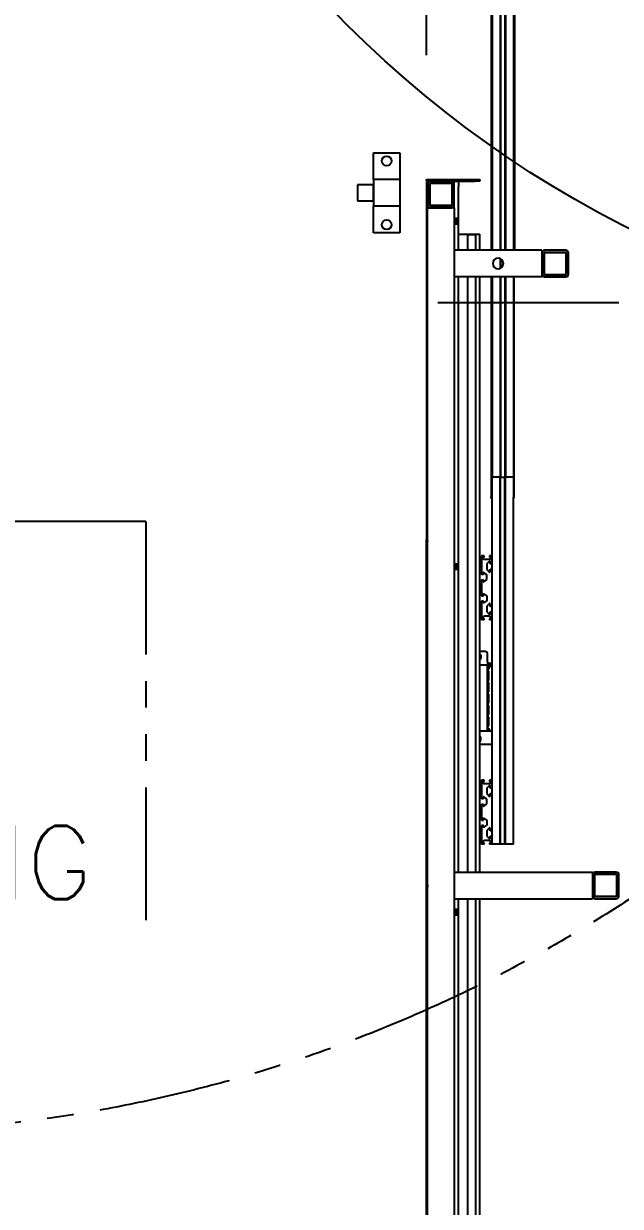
# Model space of a CAD drawing. Header units: millimetres. Extents: x 10462777 to 22643323, y 453826 to 1389191.
# Drawn here: x 11289050 to 11290172, y 580603 to 582828 of the extents above; entities that cross this region are included whole.
import ezdxf
from ezdxf.enums import TextEntityAlignment as Align

# ---------------------------------------------------------------- set-up
doc = ezdxf.new("R2010")
doc.units = ezdxf.units.MM
doc.header["$LTSCALE"] = 200
doc.header["$MEASUREMENT"] = 0
doc.header["$PDMODE"] = 35
doc.header["$PDSIZE"] = -5
doc.linetypes.add('CENTER', pattern=[2, 1.25, -0.25, 0.25, -0.25])
doc.linetypes.add('PHANTOM', pattern=[2.5, 1.25, -0.25, 0.25, -0.25, 0.25, -0.25])
doc.layers.get('0').update_dxf_attribs({"linetype": 'CONTINUOUS'})
doc.layers.get('DEFPOINTS').update_dxf_attribs({"linetype": 'CONTINUOUS'})
for name, color, linetype in [('1', 1, 'CENTER'), ('11', 6, 'PHANTOM'), ('TEXT', 7, 'CONTINUOUS')]:
    doc.layers.add(name, color=color, linetype=linetype)
doc.layers.add('LAYOUT', color=8, linetype='CONTINUOUS', lineweight=25)
doc.styles.get("Standard").update_dxf_attribs({"font": 'SYMBOL'})
doc.styles.add('새굴림', font='txt.shx ', dxfattribs={"height": 5, "bigfont": ' whgtxt.shx'})
doc.dimstyles.new('DS ROBOTEC', dxfattribs={"dimscale": 0, "dimtxt": 2.5, "dimasz": 2.5, "dimexe": 0.3, "dimexo": 0.3, "dimgap": 0.5, "dimtad": 1, "dimzin": 9, "dimdsep": 46, "dimtxsty": 'Standard', "dimblk": 'OPEN', "dimcen": 0, "dimclrd": 4, "dimclre": 4, "dimclrt": 110, "dimazin": 2, "dimtm": 1.5, "dimtfac": 1, "dimtmove": 0, "dimatfit": 3, "dimldrblk": 'OPEN', "dimfxl": 1, "dimtfill": 1, "dimtolj": 1, "dimlwd": -1, "dimlwe": -1, "dimarcsym": 0})

# ---------------------------------------------------------------- blocks, each defined once
blk = doc.blocks.new('r710ic')
at = {"layer": 'LAYOUT', "color": 3}
blk.add_circle((272041.4, 104232.6), 2050.1, dxfattribs=at)
blk = doc.blocks.new('A$C7DA30AB0')
at = {"layer": 'LAYOUT', "color": 6, "linetype": 'PHANTOM'}
blk.add_circle((3030.4, 3026, 0), 2693, dxfattribs=at)
blk = doc.blocks.new('_OPEN')
at = {"color": 0, "linetype": 'ByBlock'}
for p, q in [((-1, 0.167), (0, 0)), ((0, 0), (-1, -0.167)), ((0, 0), (-1, 0))]:
    blk.add_line(p, q, dxfattribs=at)
blk = doc.blocks.new('*D297')
at = {"color": 4, "linetype": 'ByBlock', "ltscale": 10, "transparency": 16777216}
for p, q in [((11289195.6, 584461.5), (11289195.6, 584001.4)), ((11289807.9, 582768.3), (11289807.9, 584043.4)), ((11289632.9, 584022.4), (11289370.6, 584022.4))]:
    blk.add_line(p, q, dxfattribs=at)
at = {"layer": 'DEFPOINTS', "color": 0, "ltscale": 10, "transparency": 16777216}
for p in [(11289195.6, 584482.5, 0), (11289195.6, 584022.4), (11289807.9, 582747.3)]:
    blk.add_point(p, dxfattribs=at)
at = {"color": 4, "ltscale": 10, "transparency": 16777216, "xscale": 175, "yscale": 175, "zscale": 175, "rotation": 180}
blk.add_blockref('_OPEN', (11289195.6, 584022.4), dxfattribs=at)
at = {"color": 4, "ltscale": 10, "transparency": 16777216, "xscale": 175, "yscale": 175, "zscale": 175}
blk.add_blockref('_OPEN', (11289807.9, 584022.4), dxfattribs=at)
at = {"color": 110, "ltscale": 10, "transparency": 16777216, "insert": (11289501.7, 584181.7), "char_height": 175, "attachment_point": 5, "bg_fill": 3, "box_fill_scale": 1.25, "bg_fill_color": 256, "bg_fill_true_color": 13158600, "bg_fill_transparency": 0}
blk.add_mtext('\\A1;612', dxfattribs=at)

msp = doc.modelspace()

# ---------------------------------------------------------------- linework, layer by layer
at = {"ltscale": 10}
msp.add_line((11290169.39408, 582302.19421), (11289829.39408, 582302.19421), dxfattribs=at)
at = {"color": 6, "linetype": 'PHANTOM'}
for q in [(11288279.85385, 581890.97772, 0), (11289279.85385, 581090.97772, 0)]:
    msp.add_line((11289279.85385, 581890.97772, 0), q, dxfattribs=at)
at = {"layer": '1', "color": 252, "linetype": 'Continuous'}
for p, q in [((11289929.35554, 583531.42536, 0), (11289929.35554, 582401.41275, 0)), ((11289972.85616, 582401.42076, 0), (11289972.85616, 583533.68772, 0)), ((11289973.86018, 582401.42076, 0), (11289973.86018, 583533.68772, 0)), ((11289931.35557, 583494.42484, 0), (11289931.35557, 582401.41056, 0)), ((11289946.25578, 583494.42484, 0), (11289946.25578, 582401.41056, 0)), ((11289947.2558, 583494.42484, 0), (11289947.2558, 582401.41056, 0)), ((11289955.45591, 583494.42484, 0), (11289955.45591, 582401.41056, 0)), ((11289956.45593, 583494.42484, 0), (11289956.45593, 582401.41056, 0)), ((11289971.35614, 583494.42484, 0), (11289971.35614, 582401.41056, 0)), ((11289707.8524, 582584.41191, 0), (11289757.85311, 582584.41191, 0)), ((11289707.8524, 582534.40964, 0), (11289707.8524, 582584.41191, 0)), ((11289757.85311, 582584.41191, 0), (11289757.85311, 582534.40964, 0)), ((11289707.8524, 582534.4112, 0), (11289707.8524, 582484.41049, 0)), ((11289757.85311, 582534.4112, 0), (11289707.8524, 582534.4112, 0)), ((11289757.85311, 582534.4112, 0), (11289757.85311, 582484.41049, 0)), ((11289807.85382, 582531.41116, 0), (11289807.85382, 582534.4112, 0)), ((11289807.85382, 582534.4112, 0), (11289817.85396, 582534.4112, 0)), ((11289807.85382, 582531.41116, 0), (11289817.85396, 582531.41116, 0)), ((11289807.85382, 582529.41113, 0), (11289809.85385, 582529.41113, 0)), ((11289807.85382, 582529.41113, 0), (11289807.85382, 582527.4111, 0)), ((11289807.85382, 582527.4111, 0), (11289807.85382, 581857.40158, 0)), ((11289809.85385, 582529.41113, 0), (11289809.85385, 582527.4111, 0)), ((11289809.85385, 581857.40158, 0), (11289809.85385, 582527.4111, 0)), ((11289809.85385, 582526.41109, 0), (11289809.85385, 582486.41052, 0)), ((11289813.8539, 582526.41109, 0), (11289813.8539, 582486.41052, 0)), ((11289854.85449, 582531.41116, 0), (11289814.85392, 582531.41116, 0)), ((11289854.85449, 582527.4111, 0), (11289814.85392, 582527.4111, 0)), ((11289815.85393, 582527.4111, 0), (11289853.85447, 582527.4111, 0)), ((11289817.85396, 582534.4112, 0), (11289897.8551, 582534.4112, 0)), ((11289817.85396, 582531.41116, 0), (11289897.8551, 582531.41116, 0)), ((11289855.8545, 582486.41052, 0), (11289855.8545, 582526.41109, 0)), ((11289859.85456, 582526.41123, 0), (11289859.85456, 582531.41116, 0)), ((11289859.85456, 582486.41052, 0), (11289859.85456, 582526.41109, 0)), ((11289867.85467, 582531.41116, 0), (11289867.85467, 582521.41102, 0)), ((11289897.8551, 582534.4112, 0), (11289907.85524, 582534.4112, 0)), ((11289907.85524, 582531.41116, 0), (11289897.8551, 582531.41116, 0)), ((11289907.85524, 582534.4112, 0), (11289907.85524, 582531.41116, 0)), ((11289677.85197, 582524.41106, 0), (11289677.85197, 582494.41063, 0)), ((11289677.85197, 582524.41106, 0), (11289677.85197, 582494.41063, 0)), ((11289707.8524, 582524.41106, 0), (11289677.85197, 582524.41106, 0)), ((11289707.8524, 582494.41063, 0), (11289707.8524, 582524.41106, 0)), ((11289813.8539, 582487.41053, 0), (11289813.8539, 582525.41107, 0)), ((11289855.8545, 582525.41107, 0), (11289855.8545, 582487.41053, 0)), ((11289867.85467, 582461.66017, 0), (11289867.85467, 582521.41102, 0)), ((11289677.85197, 582494.41063, 0), (11289707.8524, 582494.41063, 0)), ((11289707.8524, 582434.40978, 0), (11289707.8524, 582484.41205, 0)), ((11289757.85311, 582484.41049, 0), (11289707.8524, 582484.41049, 0)), ((11289757.85311, 582484.41205, 0), (11289757.85311, 582434.40978, 0)), ((11289809.85385, 582481.41045, 0), (11289814.85392, 582481.41045, 0)), ((11289814.85392, 582485.41051, 0), (11289854.85449, 582485.41051, 0)), ((11289854.85449, 582481.41045, 0), (11289814.85392, 582481.41045, 0)), ((11289814.85392, 582481.41045, 0), (11289854.85449, 582481.41045, 0)), ((11289853.85447, 582485.41051, 0), (11289815.85393, 582485.41051, 0)), ((11289859.85456, 582481.41045, 0), (11289854.85449, 582481.41045, 0)), ((11289859.85456, 582481.41062, 0), (11289859.85456, 582486.41102, 0)), ((11289859.85456, 582481.41045, 0), (11289859.85456, 582396.38268, 0)), ((11289859.85456, 582461.66017, 0), (11289867.85467, 582461.66017, 0)), ((11289863.49461, 582461.66017, 0), (11289863.49461, 582451.16002, 0)), ((11289867.85467, 582451.16006, 0), (11289867.85467, 582461.66012, 0)), ((11289859.85456, 582451.16002, 0), (11289867.85467, 582451.16002, 0)), ((11289867.85467, 582401.40821, 0), (11289867.85467, 582451.16002, 0)), ((11289757.85311, 582434.40978, 0), (11289707.8524, 582434.40978, 0)), ((11290024.8569, 582401.40931, 0), (11289859.85456, 582401.40931, 0)), ((11289859.85456, 582401.40931, 0), (11289859.85456, 582396.40924, 0)), ((11289859.85456, 582396.40924, 0), (11289859.85456, 582356.40867, 0)), ((11290024.8569, 582401.40931, 0), (11290024.8569, 582396.40924, 0)), ((11290024.8569, 582396.40924, 0), (11290024.8569, 582356.40867, 0)), ((11290024.8569, 582396.40924, 0), (11290024.8569, 582356.40867, 0)), ((11290028.85696, 582396.40924, 0), (11290028.85696, 582356.40867, 0)), ((11290028.85696, 582357.40869, 0), (11290028.85696, 582395.40923, 0)), ((11290069.85754, 582401.40931, 0), (11290029.85697, 582401.40931, 0)), ((11290069.85754, 582397.40926, 0), (11290029.85697, 582397.40926, 0)), ((11290030.85699, 582397.40926, 0), (11290068.85753, 582397.40926, 0)), ((11290070.85755, 582356.40867, 0), (11290070.85755, 582396.40924, 0)), ((11290070.85755, 582395.40923, 0), (11290070.85755, 582357.40869, 0)), ((11290074.85761, 582356.40867, 0), (11290074.85761, 582396.40924, 0)), ((11289946.25578, 582385.64034, 0), (11289946.25578, 582367.21008, 0)), ((11289947.2558, 582385.14158, 0), (11289947.2558, 582367.70883, 0)), ((11289859.85456, 582356.40867, 0), (11289859.85456, 582351.4086, 0)), ((11289859.85456, 582356.37899, 0), (11289859.85456, 581226.35434, 0)), ((11290024.8569, 582351.4086, 0), (11289859.85456, 582351.4086, 0)), ((11289867.85467, 581811.65093, 0), (11289867.85467, 582351.40659, 0)), ((11289929.35554, 582351.4252, 0), (11289929.35554, 581937.40272, 0)), ((11289931.35557, 582351.4161, 0), (11289931.35557, 581974.40325, 0)), ((11289946.25578, 582351.4161, 0), (11289946.25578, 581974.40325, 0)), ((11289947.2558, 582351.4161, 0), (11289947.2558, 581974.40325, 0)), ((11289955.45591, 582351.4161, 0), (11289955.45591, 581974.40325, 0)), ((11289956.45593, 582351.4161, 0), (11289956.45593, 581974.40325, 0)), ((11289971.35614, 582351.40661, 0), (11289971.35614, 581936.66503, 0)), ((11289972.36015, 582351.40661, 0), (11289972.36015, 581936.66503, 0)), ((11290024.8569, 582356.40867, 0), (11290024.8569, 582351.4086, 0)), ((11290029.85697, 582355.40866, 0), (11290069.85754, 582355.40866, 0)), ((11290029.85697, 582351.4086, 0), (11290069.85754, 582351.4086, 0)), ((11290068.85753, 582355.40866, 0), (11290030.85699, 582355.40866, 0)), ((11289931.35557, 581284.39345, 0), (11289931.35557, 581974.40668, 0)), ((11289935.85564, 581974.40325, 0), (11289931.35557, 581974.40325, 0)), ((11289946.25578, 581974.40325, 0), (11289935.85564, 581974.40325, 0)), ((11289946.25578, 581284.39345, 0), (11289946.25578, 581974.40668, 0)), ((11289946.25578, 581974.40325, 0), (11289947.2558, 581974.40325, 0)), ((11289947.2558, 581284.39345, 0), (11289947.2558, 581974.40668, 0)), ((11289947.25582, 581974.40325, 0), (11289955.4559, 581974.40325, 0)), ((11289955.45591, 581284.39345, 0), (11289955.45591, 581974.40668, 0)), ((11289955.45591, 581974.40325, 0), (11289956.45593, 581974.40325, 0)), ((11289956.45593, 581284.39345, 0), (11289956.45593, 581974.40668, 0)), ((11289966.85608, 581974.40325, 0), (11289956.45593, 581974.40325, 0)), ((11289971.35614, 581974.40325, 0), (11289966.85608, 581974.40325, 0)), ((11289929.35554, 581934.40268, 0), (11289929.35554, 581937.40272, 0)), ((11289931.35557, 581934.40268, 0), (11289929.35554, 581934.40268, 0)), ((11289971.35614, 581935.92735, 0), (11289971.35614, 581936.66519, 0)), ((11289972.36015, 581936.66503, 0), (11289971.35614, 581936.66503, 0)), ((11289971.35614, 581284.39345, 0), (11289971.35614, 581935.93833, 0)), ((11289971.85615, 581935.92735, 0), (11289971.85615, 581936.66519, 0)), ((11289971.86015, 581936.66503, 0), (11289971.86015, 581935.92735, 0)), ((11289972.36015, 581936.66503, 0), (11289972.36015, 581935.92735, 0)), ((11289807.85382, 581855.40156, 0), (11289807.85382, 581857.40158, 0)), ((11289809.85385, 581855.40156, 0), (11289807.85382, 581855.40156, 0)), ((11289809.85385, 581855.40156, 0), (11289807.85382, 581855.40156, 0)), ((11289807.85382, 581853.40153, 0), (11289807.85382, 581855.40156, 0)), ((11289807.85382, 581207.39235, 0), (11289807.85382, 581853.40153, 0)), ((11289809.85385, 581855.40156, 0), (11289809.85385, 581857.40158, 0)), ((11289809.85385, 581855.40156, 0), (11289809.85385, 581853.40153, 0)), ((11289809.85385, 581207.39235, 0), (11289809.85385, 581853.40153, 0)), ((11289911.35529, 581826.40114, 0), (11289911.35529, 581791.40065, 0)), ((11289916.35536, 581826.40114, 0), (11289911.35529, 581826.40114, 0)), ((11289914.56352, 581821.18265, 0), (11289913.6678, 581823.19803, 0)), ((11289914.12471, 581823.90111, 0), (11289916.35536, 581823.90111, 0)), ((11289916.35536, 581823.90111, 0), (11289916.35536, 581826.40114, 0)), ((11289925.40587, 581819.40105, 0), (11289917.30499, 581819.40105, 0)), ((11289926.49504, 581816.74751, 0), (11289922.19267, 581812.27189, 0)), ((11289931.35557, 581826.40114, 0), (11289926.3555, 581826.40114, 0)), ((11289926.3555, 581826.40114, 0), (11289926.3555, 581823.90111, 0)), ((11289926.3555, 581823.90111, 0), (11289928.58615, 581823.90111, 0)), ((11289927.35552, 581811.40093, 0), (11289927.35552, 581816.401, 0)), ((11289929.04306, 581823.19803, 0), (11289928.14734, 581821.18265, 0)), ((11289931.35557, 581811.40093, 0), (11289931.35557, 581826.40114, 0)), ((11289859.85456, 581811.65093, 0), (11289867.85467, 581811.65093, 0)), ((11289859.85456, 581801.15079, 0), (11289867.85467, 581801.15079, 0)), ((11289863.49461, 581811.65093, 0), (11289863.49461, 581801.15079, 0)), ((11289867.85467, 581801.15083, 0), (11289867.85467, 581811.65089, 0)), ((11289867.85467, 581231.39815, 0), (11289867.85467, 581801.15079, 0)), ((11289914.85534, 581794.50591, 0), (11289914.85534, 581791.40065, 0)), ((11289919.9277, 581792.27925, 0), (11289915.6174, 581794.93174, 0)), ((11289921.35543, 581810.19282, 0), (11289921.35543, 581802.60891, 0)), ((11289922.19267, 581800.52983, 0), (11289926.49504, 581796.05421, 0)), ((11289931.35557, 581811.40093, 0), (11289927.35552, 581811.40093, 0)), ((11289927.35552, 581796.40072, 0), (11289927.35552, 581801.40079, 0)), ((11289927.35552, 581801.40079, 0), (11289931.35557, 581801.40079, 0)), ((11289931.35557, 581731.3998, 0), (11289931.35557, 581801.40079, 0)), ((11289914.85534, 581791.40065, 0), (11289911.35529, 581791.40065, 0)), ((11289911.35529, 581781.40051, 0), (11289911.35529, 581751.40008, 0)), ((11289911.35529, 581781.40051, 0), (11289914.85534, 581781.40051, 0)), ((11289914.85534, 581781.40051, 0), (11289914.85534, 581778.29524, 0)), ((11289915.6174, 581777.86941, 0), (11289919.9277, 581780.5219, 0)), ((11289921.35543, 581783.07691, 0), (11289921.35543, 581789.72424, 0)), ((11289911.35529, 581751.40008, 0), (11289914.85534, 581751.40008, 0)), ((11289914.85534, 581751.40008, 0), (11289914.85534, 581754.50534, 0)), ((11289915.6174, 581754.93118, 0), (11289919.9277, 581752.27868, 0)), ((11289921.35543, 581749.72367, 0), (11289921.35543, 581743.07635, 0)), ((11289911.35529, 581741.39994, 0), (11289911.35529, 581706.39944, 0)), ((11289914.85534, 581741.39994, 0), (11289911.35529, 581741.39994, 0)), ((11289914.85534, 581738.29468, 0), (11289914.85534, 581741.39994, 0)), ((11289919.9277, 581740.52134, 0), (11289915.6174, 581737.86884, 0)), ((11289921.35543, 581730.19168, 0), (11289921.35543, 581722.60777, 0)), ((11289926.49504, 581736.74638, 0), (11289922.19267, 581732.27075, 0)), ((11289927.35552, 581731.3998, 0), (11289927.35552, 581736.39987, 0)), ((11289931.35557, 581731.3998, 0), (11289927.35552, 581731.3998, 0)), ((11289916.35536, 581706.39944, 0), (11289911.35529, 581706.39944, 0)), ((11289913.6678, 581709.60255, 0), (11289914.56352, 581711.61793, 0)), ((11289916.35536, 581708.89948, 0), (11289914.12471, 581708.89948, 0)), ((11289916.35536, 581706.39944, 0), (11289916.35536, 581708.89948, 0)), ((11289917.30499, 581713.39954, 0), (11289925.40587, 581713.39954, 0)), ((11289922.19267, 581720.52869, 0), (11289926.49504, 581716.05307, 0)), ((11289926.3555, 581708.89948, 0), (11289926.3555, 581706.39944, 0)), ((11289928.58615, 581708.89948, 0), (11289926.3555, 581708.89948, 0)), ((11289931.35557, 581706.39944, 0), (11289926.3555, 581706.39944, 0)), ((11289927.35552, 581716.39958, 0), (11289927.35552, 581721.39965, 0)), ((11289927.35552, 581721.39965, 0), (11289931.35557, 581721.39965, 0)), ((11289928.14734, 581711.61793, 0), (11289929.04306, 581709.60255, 0)), ((11289931.35557, 581706.39944, 0), (11289931.35557, 581721.39965, 0)), ((11289911.35529, 581404.39515, 0), (11289911.35529, 581369.39465, 0)), ((11289916.35536, 581404.39515, 0), (11289911.35529, 581404.39515, 0)), ((11289914.56352, 581399.17666, 0), (11289913.6678, 581401.19204, 0)), ((11289914.12471, 581401.89511, 0), (11289916.35536, 581401.89511, 0)), ((11289916.35536, 581401.89511, 0), (11289916.35536, 581404.39515, 0)), ((11289925.40587, 581397.39505, 0), (11289917.30499, 581397.39505, 0)), ((11289926.49504, 581394.74152, 0), (11289922.19267, 581390.2659, 0)), ((11289931.35557, 581404.39515, 0), (11289926.3555, 581404.39515, 0)), ((11289926.3555, 581404.39515, 0), (11289926.3555, 581401.89511, 0)), ((11289926.3555, 581401.89511, 0), (11289928.58615, 581401.89511, 0)), ((11289927.35552, 581389.39494, 0), (11289927.35552, 581394.39501, 0)), ((11289929.04306, 581401.19204, 0), (11289928.14734, 581399.17666, 0)), ((11289931.35557, 581389.39494, 0), (11289931.35557, 581404.39515, 0)), ((11289914.85534, 581369.39465, 0), (11289911.35529, 581369.39465, 0)), ((11289914.85534, 581372.49991, 0), (11289914.85534, 581369.39465, 0)), ((11289919.9277, 581370.27325, 0), (11289915.6174, 581372.92575, 0)), ((11289921.35543, 581388.18682, 0), (11289921.35543, 581380.60291, 0)), ((11289922.19267, 581378.52384, 0), (11289926.49504, 581374.04821, 0)), ((11289931.35557, 581389.39494, 0), (11289927.35552, 581389.39494, 0)), ((11289927.35552, 581374.39472, 0), (11289927.35552, 581379.3948, 0)), ((11289927.35552, 581379.3948, 0), (11289931.35557, 581379.3948, 0)), ((11289931.35557, 581309.3938, 0), (11289931.35557, 581379.3948, 0)), ((11289911.35529, 581359.39451, 0), (11289911.35529, 581329.39408, 0)), ((11289911.35529, 581359.39451, 0), (11289914.85534, 581359.39451, 0)), ((11289914.85534, 581359.39451, 0), (11289914.85534, 581356.28925, 0)), ((11289915.6174, 581355.86341, 0), (11289919.9277, 581358.51591, 0)), ((11289921.35543, 581361.07092, 0), (11289921.35543, 581367.71824, 0)), ((11289911.35529, 581329.39408, 0), (11289914.85534, 581329.39408, 0)), ((11289914.85534, 581329.39408, 0), (11289914.85534, 581332.49935, 0)), ((11289915.6174, 581332.92518, 0), (11289919.9277, 581330.27269, 0)), ((11289921.35543, 581327.71768, 0), (11289921.35543, 581321.07035, 0)), ((11289911.35529, 581319.39394, 0), (11289911.35529, 581284.39345, 0)), ((11289914.85534, 581319.39394, 0), (11289911.35529, 581319.39394, 0)), ((11289914.85534, 581316.28868, 0), (11289914.85534, 581319.39394, 0)), ((11289919.9277, 581318.51534, 0), (11289915.6174, 581315.86285, 0)), ((11289921.35543, 581308.18568, 0), (11289921.35543, 581300.60178, 0)), ((11289926.49504, 581314.74038, 0), (11289922.19267, 581310.26476, 0)), ((11289927.35552, 581309.3938, 0), (11289927.35552, 581314.39387, 0)), ((11289931.35557, 581309.3938, 0), (11289927.35552, 581309.3938, 0)), ((11289916.35536, 581284.39345, 0), (11289911.35529, 581284.39345, 0)), ((11289913.6678, 581287.59656, 0), (11289914.56352, 581289.61194, 0)), ((11289916.35536, 581286.89348, 0), (11289914.12471, 581286.89348, 0)), ((11289916.35536, 581284.39345, 0), (11289916.35536, 581286.89348, 0)), ((11289917.30499, 581291.39354, 0), (11289925.40587, 581291.39354, 0)), ((11289922.19267, 581298.5227, 0), (11289926.49504, 581294.04708, 0)), ((11289926.3555, 581286.89348, 0), (11289926.3555, 581284.39345, 0)), ((11289928.58615, 581286.89348, 0), (11289926.3555, 581286.89348, 0)), ((11289931.35557, 581284.39345, 0), (11289926.3555, 581284.39345, 0)), ((11289927.35552, 581294.39359, 0), (11289927.35552, 581299.39366, 0)), ((11289927.35552, 581299.39366, 0), (11289931.35557, 581299.39366, 0)), ((11289928.14734, 581289.61194, 0), (11289929.04306, 581287.59656, 0)), ((11289931.35557, 581284.39345, 0), (11289931.35557, 581299.39366, 0)), ((11289946.25578, 581284.39345, 0), (11289931.35557, 581284.39345, 0)), ((11289947.2558, 581284.39345, 0), (11289946.25578, 581284.39345, 0)), ((11289955.45589, 581284.39345, 0), (11289947.25582, 581284.39345, 0)), ((11289956.45593, 581284.39345, 0), (11289955.45591, 581284.39345, 0)), ((11289971.35614, 581284.39345, 0), (11289956.45593, 581284.39345, 0)), ((11289859.85456, 581231.39269, 0), (11290119.85825, 581231.39269, 0)), ((11289859.85456, 581231.39269, 0), (11289859.85456, 581226.39262, 0)), ((11289859.85456, 581226.39262, 0), (11289859.85456, 581186.39205, 0)), ((11290119.85825, 581231.39269, 0), (11290119.85825, 581226.39262, 0)), ((11290119.85825, 581226.39262, 0), (11290119.85825, 581186.39205, 0)), ((11290119.85825, 581226.39262, 0), (11290119.85825, 581186.39205, 0)), ((11290123.85831, 581226.39262, 0), (11290123.85831, 581186.39205, 0)), ((11290123.85831, 581187.39207, 0), (11290123.85831, 581225.39261, 0)), ((11290164.85889, 581231.39269, 0), (11290124.85832, 581231.39269, 0)), ((11290164.85889, 581227.39264, 0), (11290124.85832, 581227.39264, 0)), ((11290125.85834, 581227.39264, 0), (11290163.85888, 581227.39264, 0)), ((11290165.8589, 581186.39205, 0), (11290165.8589, 581226.39262, 0)), ((11290165.8589, 581225.39261, 0), (11290165.8589, 581187.39207, 0)), ((11290169.85896, 581186.39205, 0), (11290169.85896, 581226.39262, 0)), ((11289807.85382, 581205.39232, 0), (11289807.85382, 581207.39235, 0)), ((11289809.85385, 581205.39232, 0), (11289807.85382, 581205.39232, 0)), ((11289809.85385, 581205.39232, 0), (11289807.85382, 581205.39232, 0)), ((11289807.85382, 581203.39229, 0), (11289807.85382, 581205.39232, 0)), ((11289807.85382, 580557.38312, 0), (11289807.85382, 581203.39229, 0)), ((11289809.85385, 581207.39235, 0), (11289809.85385, 581205.39232, 0)), ((11289809.85385, 581205.39232, 0), (11289809.85385, 581203.39229, 0)), ((11289809.85385, 580557.38312, 0), (11289809.85385, 581203.39229, 0)), ((11289859.85456, 581186.43034, 0), (11289859.85456, 579931.37423, 0)), ((11289859.85456, 581186.39205, 0), (11289859.85456, 581181.39198, 0)), ((11289859.85456, 581181.39198, 0), (11290119.85825, 581181.39198, 0)), ((11289867.85467, 581161.6417, 0), (11289867.85467, 581181.39654, 0)), ((11290119.85825, 581186.39205, 0), (11290119.85825, 581181.39198, 0)), ((11290124.85832, 581185.39204, 0), (11290164.85889, 581185.39204, 0)), ((11290124.85832, 581181.39198, 0), (11290164.85889, 581181.39198, 0)), ((11290163.85888, 581185.39204, 0), (11290125.85834, 581185.39204, 0)), ((11289859.85456, 581161.6417, 0), (11289867.85467, 581161.6417, 0)), ((11289859.85456, 581151.14155, 0), (11289867.85467, 581151.14155, 0)), ((11289863.49461, 581161.6417, 0), (11289863.49461, 581151.14155, 0)), ((11289867.85467, 581151.1416, 0), (11289867.85467, 581161.64166, 0)), ((11289867.85467, 580511.63247, 0), (11289867.85467, 581151.14155, 0))]:
    msp.add_line(p, q, dxfattribs=at)
at = {"layer": '1', "color": 163, "linetype": 'Continuous'}
for p, q in [((11289919.3554, 581646.39859, 0), (11289907.85474, 581646.39859, 0)), ((11289909.85527, 581638.39847, 0), (11289909.85527, 581634.39842, 0)), ((11289922.35544, 581627.39832, 0), (11289922.35544, 581643.39854, 0)), ((11289907.85497, 581621.39823, 0), (11289922.35544, 581621.39823, 0)), ((11289922.35544, 581627.39832, 0), (11289922.35544, 581621.39823, 0)), ((11289922.35544, 581624.39827, 0), (11289925.35549, 581624.39827, 0)), ((11289922.35544, 581621.39823, 0), (11289925.35549, 581621.39823, 0)), ((11289922.35544, 581620.89823, 0), (11289925.35549, 581620.89823, 0)), ((11289922.35544, 581617.89818, 0), (11289922.35544, 581620.89823, 0)), ((11289922.35544, 581497.89648, 0), (11289922.35544, 581617.89818, 0)), ((11289923.41106, 581617.89818, 0), (11289922.35544, 581617.89818, 0)), ((11289925.01133, 581617.89818, 0), (11289923.41106, 581617.89818, 0)), ((11289923.41106, 581613.39812, 0), (11289923.41106, 581617.89818, 0)), ((11289925.01136, 581617.89818, 0), (11289925.01136, 581613.39812, 0)), ((11289928.35553, 581617.89818, 0), (11289925.01136, 581617.89818, 0)), ((11289925.35549, 581624.39827, 0), (11289928.35553, 581624.39827, 0)), ((11289925.35549, 581624.39827, 0), (11289925.35549, 581621.39823, 0)), ((11289925.35549, 581621.39823, 0), (11289928.35553, 581621.39823, 0)), ((11289925.35549, 581617.89818, 0), (11289925.35549, 581620.89823, 0)), ((11289928.35553, 581624.39827, 0), (11289931.35573, 581624.39827, 0)), ((11289928.35553, 581623.34266, 0), (11289928.35553, 581624.39827, 0)), ((11289931.35553, 581623.34266, 0), (11289928.35553, 581623.34266, 0)), ((11289928.35553, 581621.74239, 0), (11289928.35553, 581623.34266, 0)), ((11289928.35553, 581621.74236, 0), (11289931.35553, 581621.74236, 0)), ((11289928.35553, 581618.39819, 0), (11289928.35553, 581621.74236, 0)), ((11289928.35553, 581618.39819, 0), (11289928.35553, 581617.89818, 0)), ((11289925.01136, 581613.39812, 0), (11289923.41106, 581613.39812, 0)), ((11289923.41106, 581609.39806, 0), (11289923.41106, 581591.99781, 0)), ((11289925.01136, 581609.39806, 0), (11289923.41106, 581609.39806, 0)), ((11289923.41106, 581591.99781, 0), (11289925.01136, 581591.99781, 0)), ((11289925.01136, 581591.99781, 0), (11289925.01136, 581609.39806, 0)), ((11289923.41106, 581587.99776, 0), (11289923.41106, 581570.59751, 0)), ((11289925.01136, 581587.99776, 0), (11289923.41106, 581587.99776, 0)), ((11289923.41106, 581570.59751, 0), (11289925.01136, 581570.59751, 0)), ((11289925.01136, 581570.59751, 0), (11289925.01136, 581587.99776, 0)), ((11289923.41106, 581566.59745, 0), (11289923.41106, 581549.19721, 0)), ((11289925.01136, 581566.59745, 0), (11289923.41106, 581566.59745, 0)), ((11289923.41106, 581549.19721, 0), (11289925.01136, 581549.19721, 0)), ((11289925.01136, 581549.19721, 0), (11289925.01136, 581566.59745, 0)), ((11289923.41106, 581545.19715, 0), (11289923.41106, 581527.7969, 0)), ((11289925.01136, 581545.19715, 0), (11289923.41106, 581545.19715, 0)), ((11289923.41106, 581527.7969, 0), (11289925.01136, 581527.7969, 0)), ((11289925.01136, 581527.7969, 0), (11289925.01136, 581545.19715, 0)), ((11289923.41106, 581523.79685, 0), (11289923.41106, 581506.3966, 0)), ((11289925.01136, 581523.79685, 0), (11289923.41106, 581523.79685, 0)), ((11289923.41106, 581506.3966, 0), (11289925.01136, 581506.3966, 0)), ((11289923.41106, 581497.89648, 0), (11289923.41106, 581502.39654, 0)), ((11289923.41106, 581502.39654, 0), (11289925.01136, 581502.39654, 0)), ((11289925.01136, 581506.3966, 0), (11289925.01136, 581523.79685, 0)), ((11289925.01136, 581502.39654, 0), (11289925.01136, 581497.89648, 0)), ((11289907.85661, 581497.39647, 0), (11289931.35551, 581497.39647, 0)), ((11289909.85527, 581480.39623, 0), (11289909.85527, 581484.39629, 0)), ((11289922.35544, 581497.89648, 0), (11289923.41106, 581497.89648, 0)), ((11289925.01133, 581497.89648, 0), (11289923.41106, 581497.89648, 0)), ((11289925.01136, 581497.89648, 0), (11289928.35553, 581497.89648, 0)), ((11289928.35553, 581497.89648, 0), (11289931.35607, 581497.89648, 0)), ((11289907.8563, 581472.39612, 0), (11289931.35545, 581472.39612, 0))]:
    msp.add_line(p, q, dxfattribs=at)
at = {"layer": '1', "color": 252, "linetype": 'Continuous'}
for centre in [(11289732.85275, 582569.4117, 0), (11289732.85275, 582449.40999, 0)]:
    msp.add_circle(centre, 9.00013, dxfattribs=at)
at = {"layer": '1', "color": 252, "linetype": 'Continuous', "extrusion": (0, 0, -1)}
msp.add_circle((-11289942.35573, 582376.40896, 0), 10.00014, dxfattribs=at)
at = {"layer": '1', "color": 252, "linetype": 'Continuous'}
for centre, radius, start, end in [((11289814.85392, 582526.41109, 0), 5.00007, 90, 180), ((11289814.85392, 582526.41109, 0), 1.00001, 90, 180), ((11289815.85393, 582525.41107, 0), 2.00003, 90, 180), ((11289853.85447, 582525.41107, 0), 2.00003, 0, 90), ((11289854.85449, 582526.41109, 0), 5.00007, 0, 90), ((11289854.85449, 582526.41109, 0), 1.00001, 0, 90), ((11289814.85392, 582486.41052, 0), 5.00007, 180, 270), ((11289815.85393, 582487.41053, 0), 2.00003, 180, 270), ((11289814.85392, 582486.41052, 0), 1.00001, 180, 270), ((11289853.85447, 582487.41053, 0), 2.00003, 270, 0), ((11289854.85449, 582486.41052, 0), 5.00007, 270, 0), ((11289854.85449, 582486.41052, 0), 1.00001, 270, 0), ((11290029.85697, 582396.40924, 0), 5.00007, 90, 180), ((11290029.85697, 582396.40924, 0), 1.00001, 90, 180), ((11290030.85699, 582395.40923, 0), 2.00003, 90, 180), ((11290068.85753, 582395.40923, 0), 2.00003, 0, 90), ((11290069.85754, 582396.40924, 0), 5.00007, 0, 90), ((11290069.85754, 582396.40924, 0), 1.00001, 0, 90), ((11290029.85697, 582356.40867, 0), 5.00007, 180, 270), ((11290030.85699, 582357.40869, 0), 2.00003, 180, 270), ((11290029.85697, 582356.40867, 0), 1.00001, 180, 270), ((11290068.85753, 582357.40869, 0), 2.00003, 270, 0), ((11290069.85754, 582356.40867, 0), 1.00001, 270, 0), ((11290069.85754, 582356.40867, 0), 5.00007, 270, 0), ((11289971.85815, 581935.92735, 0), 0.50201, 180, 0), ((11289971.85815, 581935.92735, 0), 0.002, 180, 0), ((11289926.85551, 581816.401, 0), 0.50001, 0, 136.13073269), ((11289915.35535, 581794.50591, 0), 0.50001, 58.39249774, 180), ((11289918.35539, 581789.72424, 0), 3.00004, 0, 58.39249774), ((11289924.35547, 581810.19282, 0), 3.00004, 136.13073269, 180), ((11289924.35547, 581802.60891, 0), 3.00004, 180, 223.86926731), ((11289926.85551, 581796.40072, 0), 0.50001, 223.86926731, 0), ((11289915.35535, 581778.29524, 0), 0.50001, 180, 301.60750226), ((11289918.35539, 581783.07691, 0), 3.00004, 301.60750226, 0), ((11289924.35547, 581730.19168, 0), 3.00004, 136.13073269, 180), ((11289926.85551, 581736.39987, 0), 0.50001, 0, 136.13073269), ((11289924.35547, 581722.60777, 0), 3.00004, 180, 223.86926731), ((11289926.85551, 581716.39958, 0), 0.50001, 223.86926731, 0), ((11289926.85551, 581394.39501, 0), 0.50001, 0, 136.13073269), ((11289915.35535, 581372.49991, 0), 0.50001, 58.39249774, 180), ((11289918.35539, 581367.71824, 0), 3.00004, 0, 58.39249774), ((11289924.35547, 581388.18682, 0), 3.00004, 136.13073269, 180), ((11289924.35547, 581380.60291, 0), 3.00004, 180, 223.86926731), ((11289926.85551, 581374.39472, 0), 0.50001, 223.86926731, 0), ((11289915.35535, 581356.28925, 0), 0.50001, 180, 301.60750226), ((11289918.35539, 581361.07092, 0), 3.00004, 301.60750226, 0), ((11289924.35547, 581308.18568, 0), 3.00004, 136.13073269, 180), ((11289926.85551, 581314.39387, 0), 0.50001, 0, 136.13073269), ((11289924.35547, 581300.60178, 0), 3.00004, 180, 223.86926731), ((11289926.85551, 581294.39359, 0), 0.50001, 223.86926731, 0), ((11290124.85832, 581226.39262, 0), 5.00007, 90, 180), ((11290124.85832, 581226.39262, 0), 1.00001, 90, 180), ((11290125.85834, 581225.39261, 0), 2.00003, 90, 180), ((11290163.85888, 581225.39261, 0), 2.00003, 0, 90), ((11290164.85889, 581226.39262, 0), 5.00007, 0, 90), ((11290164.85889, 581226.39262, 0), 1.00001, 0, 90), ((11290124.85832, 581186.39205, 0), 5.00007, 180, 270), ((11290125.85834, 581187.39207, 0), 2.00003, 180, 270), ((11290124.85832, 581186.39205, 0), 1.00001, 180, 270), ((11290163.85888, 581187.39207, 0), 2.00003, 270, 0), ((11290164.85889, 581186.39205, 0), 5.00007, 270, 0), ((11290164.85889, 581186.39205, 0), 1.00001, 270, 0)]:
    msp.add_arc(centre, radius, start, end, dxfattribs=at)
at = {"layer": '1', "color": 252, "linetype": 'Continuous', "extrusion": (0, 0, -1)}
for centre, radius, start, end in [((-11289914.12471, 581823.4011, 0), 0.50001, 336.03751092, 90), ((-11289917.30499, 581822.40109, 0), 3.00004, 270, 336.03751092), ((-11289925.40587, 581822.40109, 0), 3.00004, 203.96248908, 270), ((-11289928.58615, 581823.4011, 0), 0.50001, 90, 203.96248908), ((-11289915.35535, 581754.50534, 0), 0.50001, 0, 121.60750226), ((-11289918.35539, 581749.72367, 0), 3.00004, 121.60750226, 180), ((-11289915.35535, 581738.29468, 0), 0.50001, 238.39249774, 0), ((-11289918.35539, 581743.07635, 0), 3.00004, 180, 238.39249774), ((-11289914.12471, 581709.39948, 0), 0.50001, 270, 23.96248908), ((-11289917.30499, 581710.3995, 0), 3.00004, 23.96248908, 90), ((-11289925.40587, 581710.3995, 0), 3.00004, 90, 156.03751092), ((-11289928.58615, 581709.39948, 0), 0.50001, 156.03751092, 270), ((-11289914.12471, 581401.39511, 0), 0.50001, 336.03751092, 90), ((-11289917.30499, 581400.39509, 0), 3.00004, 270, 336.03751092), ((-11289925.40587, 581400.39509, 0), 3.00004, 203.96248908, 270), ((-11289928.58615, 581401.39511, 0), 0.50001, 90, 203.96248908), ((-11289915.35535, 581332.49935, 0), 0.50001, 0, 121.60750226), ((-11289918.35539, 581327.71768, 0), 3.00004, 121.60750226, 180), ((-11289915.35535, 581316.28868, 0), 0.50001, 238.39249774, 0), ((-11289918.35539, 581321.07035, 0), 3.00004, 180, 238.39249774), ((-11289914.12471, 581287.39349, 0), 0.50001, 270, 23.96248908), ((-11289917.30499, 581288.3935, 0), 3.00004, 23.96248908, 90), ((-11289925.40587, 581288.3935, 0), 3.00004, 90, 156.03751092), ((-11289928.58615, 581287.39349, 0), 0.50001, 156.03751092, 270)]:
    msp.add_arc(centre, radius, start, end, dxfattribs=at)
at = {"layer": '1', "color": 163, "linetype": 'Continuous', "extrusion": (0, 0, -1)}
for centre, start, end in [((-11289906.85522, 581638.39847, 0), 109.47090078, 180), ((-11289906.85522, 581634.39842, 0), 180, 250.52909922)]:
    msp.add_arc(centre, 3.00004, start, end, dxfattribs=at)
at = {"layer": '1', "color": 163, "linetype": 'Continuous'}
for centre, start, end in [((11289919.3554, 581643.39854, 0), 0, 90), ((11289906.85522, 581484.39629, 0), 0, 70.52909922), ((11289906.85522, 581480.39623, 0), 289.47090078, 0)]:
    msp.add_arc(centre, 3.00004, start, end, dxfattribs=at)
at = {"layer": '11', "color": 252, "linetype": 'Continuous'}
for p, q in [((11289867.85467, 582431.40974, 0), (11289885.10895, 582431.40974, 0)), ((11289885.35492, 582431.40974, 0), (11289885.10895, 582431.16377, 0)), ((11289885.10895, 582431.40974, 0), (11289885.10895, 582401.38587, 0)), ((11289885.10899, 582430.90973, 0), (11289900.60106, 582430.90973, 0)), ((11289885.10902, 582431.40974, 0), (11289885.35499, 582431.40974, 0)), ((11289885.35492, 582431.40974, 0), (11289900.35513, 582431.40974, 0)), ((11289900.3551, 582431.40974, 0), (11289900.60104, 582431.40974, 0)), ((11289900.35513, 582431.40974, 0), (11289900.6011, 582431.16377, 0)), ((11289900.6011, 582431.40974, 0), (11289907.85524, 582431.40974, 0)), ((11289900.6011, 582401.38587, 0), (11289900.6011, 582431.40974, 0)), ((11289907.85524, 582401.38587, 0), (11289907.85524, 582431.40974, 0)), ((11289885.10895, 582351.39298, 0), (11289885.10895, 581231.40441, 0)), ((11289900.6011, 581231.40441, 0), (11289900.6011, 582351.39298, 0)), ((11289907.85524, 581231.40441, 0), (11289907.85524, 582351.39298, 0)), ((11289885.10895, 581181.41151, 0), (11289885.10895, 580181.37778, 0)), ((11289900.6011, 580181.37778, 0), (11289900.6011, 581181.41151, 0)), ((11289907.85524, 580181.37778, 0), (11289907.85524, 581181.41151, 0))]:
    msp.add_line(p, q, dxfattribs=at)

# ---------------------------------------------------------------- block references
at = {"ltscale": 10}
msp.add_blockref('A$C7DA30AB0', (11285684.40366, 580408.4363), dxfattribs=at)
at = {"layer": 'LAYOUT', "color": 2, "rotation": 270}
msp.add_blockref('r710ic', (11186875.24796, 856316.46559, 0), dxfattribs=at)

# ---------------------------------------------------------------- texts
at = {"layer": 'TEXT', "color": 1, "lineweight": -3, "style": '새굴림'}
msp.add_text('LASER MARKING', height=138, dxfattribs=at).set_placement((11288437.78343, 581180.34059, 0), align=Align.CENTER)

# ---------------------------------------------------------------- next in the draw order: dimensions: what is measured, and where the dimension line sits
at = {"ltscale": 10}
dim = msp.add_linear_dim(base=(11289195.57571, 584022.40798), p1=(11289807.85382, 582747.31645), p2=(11289195.57571, 584482.49605, 0), dimstyle='DS ROBOTEC', override={"dimscale": 70, "dimgap": 1, "dimdec": 0, "dimarcsym": 1}, dxfattribs=at)
dim.commit()
dim.dimension.update_dxf_attribs({"geometry": '*D297', "text_midpoint": (11289501.71477, 584181.67438)})

doc.saveas('drawing.dxf')
